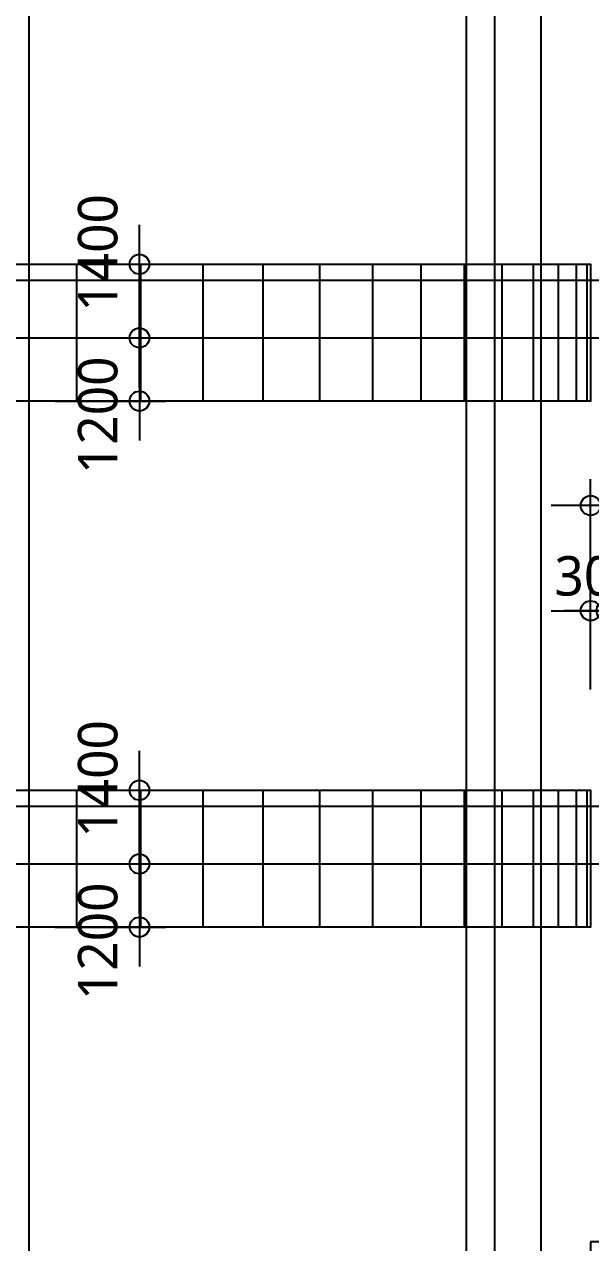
# Model space of a CAD drawing. Header units: millimetres. Extents: x 367092 to 767578, y 396038 to 811791.
# Drawn here: x 613080 to 623842, y 471825 to 494986 of the extents above; entities that cross this region are included whole.
import ezdxf

# ---------------------------------------------------------------- set-up
doc = ezdxf.new("R2010")
doc.units = ezdxf.units.MM
doc.header["$LTSCALE"] = 100
doc.header["$MEASUREMENT"] = 0
doc.header["$PDSIZE"] = -10
doc.layers.get('0').update_dxf_attribs({"linetype": 'CONTINUOUS'})
doc.layers.get('Defpoints').update_dxf_attribs({"color": 171, "linetype": 'CONTINUOUS'})
for name, color, linetype in [('cen', 14, 'CONTINUOUS'), ('CON', 2, 'CONTINUOUS'), ('ELE-6', 8, 'CONTINUOUS'), ('ELE-6 (251)', 251, 'CONTINUOUS'), ('HAT-252', 252, 'CONTINUOUS'), ('NDIM', 7, 'CONTINUOUS'), ('SASAC 도면번호', 6, 'CONTINUOUS')]:
    doc.layers.add(name, color=color, linetype=linetype)
doc.styles.add('CGS', font='cgse', dxfattribs={"bigfont": 'cgs'})
doc.styles.add('나눔바른고딕', font='NanumBarunGothic.ttf')
doc.dimstyles.new('NDIM 1200', dxfattribs={"dimscale": 500, "dimtxt": 3, "dimasz": 1, "dimexe": 2, "dimexo": 2, "dimgap": 1, "dimtad": 1, "dimdec": 0, "dimdsep": 46, "dimtxsty": 'CGS', "dimblk": 'DOT0', "dimcen": 1, "dimdle": 8, "dimclrd": 2, "dimclre": 2, "dimclrt": 2, "dimadec": 0, "dimazin": 0, "dimtfac": 1, "dimtdec": 0, "dimtix": 1, "dimtmove": 2, "dimatfit": 3, "dimldrblk": 'DOT0', "dimfxl": 1, "dimtolj": 1, "dimtzin": 0, "dimlwd": -1, "dimlwe": -1, "dimarcsym": 0})

# ---------------------------------------------------------------- blocks, each defined once
blk = doc.blocks.new('횡단면 난간입면')
at = {"ltscale": 10000}
for points in [[(34000, 27700), (23000, 27700), (21773, 27665), (20556, 27578), (19371, 27443), (18231, 27265), (17151, 27053), (16145, 26815), (15225, 26564), (14403, 26310), (13688, 26068), (13091, 25849), (12619, 25665), (12277, 25526), (12070, 25439), (12000, 25409), (12000, 28009), (12070, 28039), (12277, 28126), (12619, 28265), (13091, 28449), (13688, 28668), (14403, 28910), (15225, 29164), (16145, 29415), (17151, 29653), (18231, 29865), (19371, 30043), (20556, 30178), (21773, 30265), (23000, 30300), (34000, 30300)], [(34000, 17700), (23000, 17700), (21773, 17665), (20556, 17578), (19371, 17443), (18231, 17265), (17151, 17053), (16145, 16815), (15225, 16564), (14403, 16310), (13688, 16068), (13091, 15849), (12619, 15665), (12277, 15526), (12070, 15439), (12000, 15409), (12000, 18009), (12070, 18039), (12277, 18126), (12619, 18265), (13091, 18449), (13688, 18668), (14403, 18910), (15225, 19164), (16145, 19415), (17151, 19653), (18231, 19865), (19371, 20043), (20556, 20178), (21773, 20265), (23000, 20300), (34000, 20300)]]:
    blk.add_wipeout(points, dxfattribs=at).dxf.layer = 'ELE-6 (251)'
at = {"layer": 'ELE-6 (251)', "ltscale": 10000}
for points in [[(12000, 28009, -0.099627), (23000, 30300), (34000, 30300), (34000, 27700), (23000, 27700, 0.099627), (12000, 25409), (12000, 28009)], [(12000, 18009, -0.099627), (23000, 20300), (34000, 20300), (34000, 17700), (23000, 17700, 0.099627), (12000, 15409), (12000, 18009)]]:
    blk.add_lwpolyline(points, format="xyb", dxfattribs=at)
at = {"layer": 'HAT-252', "ltscale": 10000}
for p, q in [((24227, 30282), (24227, 27700)), ((25444, 30300), (25444, 27700)), ((26629, 30300), (26629, 27700)), ((27769, 30300), (27769, 27700)), ((28849, 30300), (28849, 27700)), ((29855, 30300), (29855, 27700)), ((30775, 30300), (30775, 27700)), ((31597, 30300), (31597, 27700)), ((32312, 30300), (32312, 27700)), ((32909, 30300), (32909, 27700)), ((33381, 30300), (33381, 27700)), ((33723, 30300), (33723, 27700)), ((33930, 30300), (33930, 27700)), ((24227, 20282), (24227, 17700)), ((25444, 20300), (25444, 17700)), ((26629, 20300), (26629, 17700)), ((27769, 20300), (27769, 17700)), ((28849, 20300), (28849, 17700)), ((29855, 20300), (29855, 17700)), ((30775, 20300), (30775, 17700)), ((31597, 20300), (31597, 17700)), ((32312, 20300), (32312, 17700)), ((32909, 20300), (32909, 17700)), ((33381, 20300), (33381, 17700)), ((33723, 20300), (33723, 17700)), ((33930, 20300), (33930, 17700))]:
    blk.add_line(p, q, dxfattribs=at)
blk = doc.blocks.new('DOT0')
blk.add_line((-3, 0), (3, 0))
at = {"color": 6}
blk.add_circle((0, 0), 0.75, dxfattribs=at)
blk = doc.blocks.new('*D277')
at = {"layer": 'Defpoints', "color": 0, "ltscale": 0.4, "transparency": 16777216}
for p in [(636342, 485838), (623842, 481838), (636342, 481838)]:
    blk.add_point(p, dxfattribs=at)
at = {"layer": 'NDIM', "ltscale": 0.4, "transparency": 16777216}
for p, q in [((623842, 482338), (623842, 486338)), ((636342, 482338), (636342, 486338)), ((624092, 485838), (636092, 485838))]:
    blk.add_line(p, q, dxfattribs=at)
at = {"layer": 'NDIM', "ltscale": 0.4, "transparency": 16777216, "xscale": 250, "yscale": 250, "zscale": 250, "rotation": 180}
blk.add_blockref('DOT0', (623842, 485838), dxfattribs=at)
at = {"layer": 'NDIM', "ltscale": 0.4, "transparency": 16777216, "xscale": 250, "yscale": 250, "zscale": 250}
blk.add_blockref('DOT0', (636342, 485838), dxfattribs=at)
at = {"layer": 'NDIM', "ltscale": 0.4, "transparency": 16777216, "insert": (630092, 486495), "char_height": 750, "attachment_point": 5, "style": '나눔바른고딕'}
blk.add_mtext('\\A1;12500', dxfattribs=at)
blk = doc.blocks.new('*D278')
at = {"layer": 'Defpoints', "color": 0, "ltscale": 0.4, "transparency": 16777216}
for p in [(624142, 483838), (623842, 481838), (624142, 481838)]:
    blk.add_point(p, dxfattribs=at)
at = {"layer": 'NDIM', "ltscale": 0.4, "transparency": 16777216}
for p, q in [((623842, 482338), (623842, 484338)), ((624142, 482338), (624142, 484338)), ((623592, 483838), (623342, 483838)), ((623842, 483838), (624142, 483838)), ((624392, 483838), (624642, 483838))]:
    blk.add_line(p, q, dxfattribs=at)
at = {"layer": 'NDIM', "ltscale": 0.4, "transparency": 16777216, "xscale": 250, "yscale": 250, "zscale": 250}
blk.add_blockref('DOT0', (623842, 483838), dxfattribs=at)
at = {"layer": 'NDIM', "ltscale": 0.4, "transparency": 16777216, "xscale": 250, "yscale": 250, "zscale": 250, "rotation": 180}
blk.add_blockref('DOT0', (624142, 483838), dxfattribs=at)
at = {"layer": 'NDIM', "ltscale": 0.4, "transparency": 16777216, "insert": (623992, 484496), "char_height": 750, "attachment_point": 5, "style": '나눔바른고딕'}
blk.add_mtext('\\A1;300', dxfattribs=at)
blk = doc.blocks.new('*D279')
at = {"layer": 'Defpoints', "color": 0, "ltscale": 0.4, "transparency": 16777216}
for p in [(636042, 483838), (624142, 481838), (636042, 481838)]:
    blk.add_point(p, dxfattribs=at)
at = {"layer": 'NDIM', "ltscale": 0.4, "transparency": 16777216}
for p, q in [((624142, 482338), (624142, 484338)), ((636042, 482338), (636042, 484338)), ((624392, 483838), (635792, 483838))]:
    blk.add_line(p, q, dxfattribs=at)
at = {"layer": 'NDIM', "ltscale": 0.4, "transparency": 16777216, "xscale": 250, "yscale": 250, "zscale": 250, "rotation": 180}
blk.add_blockref('DOT0', (624142, 483838), dxfattribs=at)
at = {"layer": 'NDIM', "ltscale": 0.4, "transparency": 16777216, "xscale": 250, "yscale": 250, "zscale": 250}
blk.add_blockref('DOT0', (636042, 483838), dxfattribs=at)
at = {"layer": 'NDIM', "ltscale": 0.4, "transparency": 16777216, "insert": (630092, 484496), "char_height": 750, "attachment_point": 5, "style": '나눔바른고딕'}
blk.add_mtext('\\A1;11900', dxfattribs=at)
blk = doc.blocks.new('*D451')
at = {"layer": 'Defpoints', "color": 0, "ltscale": 0.4, "transparency": 16777216}
for p in [(613167, 479025), (615267, 479025), (613167, 477825)]:
    blk.add_point(p, dxfattribs=at)
at = {"layer": 'NDIM', "ltscale": 0.4, "transparency": 16777216}
for p, q in [((613667, 479025), (615767, 479025)), ((615267, 478075), (615267, 478775)), ((613667, 477825), (615767, 477825))]:
    blk.add_line(p, q, dxfattribs=at)
at = {"layer": 'NDIM', "ltscale": 0.4, "transparency": 16777216, "xscale": 250, "yscale": 250, "zscale": 250}
for p, rotation in [((615267, 479025), 90), ((615267, 477825), 270)]:
    blk.add_blockref('DOT0', p, dxfattribs=dict(at, rotation=rotation))
at = {"layer": 'NDIM', "ltscale": 0.4, "transparency": 16777216, "insert": (614478, 477554), "char_height": 750, "attachment_point": 5, "rotation": 90, "style": '나눔바른고딕'}
blk.add_mtext('\\A1;1200', dxfattribs=at)
blk = doc.blocks.new('*D452')
at = {"layer": 'Defpoints', "color": 0, "ltscale": 0.4, "transparency": 16777216}
for p in [(613167, 480425), (615267, 480425), (613167, 479025)]:
    blk.add_point(p, dxfattribs=at)
at = {"layer": 'NDIM', "ltscale": 0.4, "transparency": 16777216}
for p, q in [((613667, 480425), (615767, 480425)), ((615267, 479275), (615267, 480175)), ((613667, 479025), (615767, 479025))]:
    blk.add_line(p, q, dxfattribs=at)
at = {"layer": 'NDIM', "ltscale": 0.4, "transparency": 16777216, "xscale": 250, "yscale": 250, "zscale": 250}
for p, rotation in [((615267, 480425), 90), ((615267, 479025), 270)]:
    blk.add_blockref('DOT0', p, dxfattribs=dict(at, rotation=rotation))
at = {"layer": 'NDIM', "ltscale": 0.4, "transparency": 16777216, "insert": (614478, 480642), "char_height": 750, "attachment_point": 5, "rotation": 90, "style": '나눔바른고딕'}
blk.add_mtext('\\A1;1400', dxfattribs=at)
blk = doc.blocks.new('*D453')
at = {"layer": 'Defpoints', "color": 0, "ltscale": 0.4, "transparency": 16777216}
for p in [(613167, 489025), (615267, 489025), (613167, 487825)]:
    blk.add_point(p, dxfattribs=at)
at = {"layer": 'NDIM', "ltscale": 0.4, "transparency": 16777216}
for p, q in [((613667, 489025), (615767, 489025)), ((615267, 488075), (615267, 488775)), ((613667, 487825), (615767, 487825))]:
    blk.add_line(p, q, dxfattribs=at)
at = {"layer": 'NDIM', "ltscale": 0.4, "transparency": 16777216, "xscale": 250, "yscale": 250, "zscale": 250}
for p, rotation in [((615267, 489025), 90), ((615267, 487825), 270)]:
    blk.add_blockref('DOT0', p, dxfattribs=dict(at, rotation=rotation))
at = {"layer": 'NDIM', "ltscale": 0.4, "transparency": 16777216, "insert": (614478, 487554), "char_height": 750, "attachment_point": 5, "rotation": 90, "style": '나눔바른고딕'}
blk.add_mtext('\\A1;1200', dxfattribs=at)
blk = doc.blocks.new('*D454')
at = {"layer": 'Defpoints', "color": 0, "ltscale": 0.4, "transparency": 16777216}
for p in [(613167, 490425), (615267, 490425), (613167, 489025)]:
    blk.add_point(p, dxfattribs=at)
at = {"layer": 'NDIM', "ltscale": 0.4, "transparency": 16777216}
for p, q in [((613667, 490425), (615767, 490425)), ((615267, 489275), (615267, 490175)), ((613667, 489025), (615767, 489025))]:
    blk.add_line(p, q, dxfattribs=at)
at = {"layer": 'NDIM', "ltscale": 0.4, "transparency": 16777216, "xscale": 250, "yscale": 250, "zscale": 250}
for p, rotation in [((615267, 490425), 90), ((615267, 489025), 270)]:
    blk.add_blockref('DOT0', p, dxfattribs=dict(at, rotation=rotation))
at = {"layer": 'NDIM', "ltscale": 0.4, "transparency": 16777216, "insert": (614478, 490642), "char_height": 750, "attachment_point": 5, "rotation": 90, "style": '나눔바른고딕'}
blk.add_mtext('\\A1;1400', dxfattribs=at)

msp = doc.modelspace()

# ---------------------------------------------------------------- block references
at = {"layer": 'SASAC 도면번호'}
msp.add_blockref('횡단면 난간입면', (589841.8, 460124.8), dxfattribs=at)

# ---------------------------------------------------------------- next in the draw order: linework, layer by layer
at = {"layer": 'cen', "ltscale": 5}
for p, q in [((586841.8, 490124.8), (642841.8, 490124.8)), ((586841.8, 489024.8), (637341.8, 489024.8)), ((586841.8, 480124.8), (642841.8, 480124.8)), ((586841.8, 479024.8), (637341.8, 479024.8))]:
    msp.add_line(p, q, dxfattribs=at)
at = {"layer": 'CON', "ltscale": 0.1}
msp.add_lwpolyline([(623841.8, 471837.8), (623841.8, 469237.8), (624141.8, 469237.8), (624141.8, 469487.8), (624241.8, 469487.8), (624241.8, 470087.8), (635941.8, 470087.8), (635941.8, 469487.8), (636041.8, 469487.8), (636041.8, 469237.8), (636341.8, 469237.8), (636341.8, 471837.8), (636041.8, 471837.8), (636041.8, 470287.8), (624141.8, 470287.8), (624141.8, 471837.8)], close=True, dxfattribs=at)
at = {"layer": 'ELE-6', "ltscale": 10000}
for p, q in [((621475.8, 508679.7), (621475.8, 459174.8)), ((622017.5, 508726), (622017.5, 459174.8)), ((622896, 508801.1), (622896, 459174.8)), ((613166.8, 507969), (613166.8, 459174.8))]:
    msp.add_line(p, q, dxfattribs=at)

# ---------------------------------------------------------------- next in the draw order: dimensions: what is measured, and where the dimension line sits
at = {"layer": 'NDIM', "ltscale": 0.4}
for base, p1, p2, picture, middle in [((615266.8, 490424.8), (613166.8, 489024.8), (613166.8, 490424.8), '*D454', (614478.1, 490641.9)), ((615266.8, 489024.8), (613166.8, 487824.8), (613166.8, 489024.8), '*D453', (614478.1, 487554.2)), ((615266.8, 480424.8), (613166.8, 479024.8), (613166.8, 480424.8), '*D452', (614478.1, 480641.9)), ((615266.8, 479024.8), (613166.8, 477824.8), (613166.8, 479024.8), '*D451', (614478.1, 477554.2))]:
    dim = msp.add_linear_dim(base=base, p1=p1, p2=p2, angle=90, dimstyle='NDIM 1200', override={"dimscale": 250, "dimtxsty": '나눔바른고딕', "dimclrd": 256, "dimclre": 256, "dimclrt": 256}, dxfattribs=at)
    dim.commit()
    dim.dimension.update_dxf_attribs({"geometry": picture, "text_midpoint": middle, "dimtype": 160})
for base, p1, p2, picture, middle in [((636341.8, 485837.8), (623841.8, 481837.8), (636341.8, 481837.8), '*D277', (630091.8, 486495)), ((624141.8, 483837.8), (623841.8, 481837.8), (624141.8, 481837.8), '*D278', (623991.8, 484495.5)), ((636041.8, 483837.8), (624141.8, 481837.8), (636041.8, 481837.8), '*D279', (630091.8, 484495.5))]:
    dim = msp.add_linear_dim(base=base, p1=p1, p2=p2, dimstyle='NDIM 1200', override={"dimscale": 250, "dimtxsty": '나눔바른고딕', "dimclrd": 256, "dimclre": 256, "dimclrt": 256}, dxfattribs=at)
    dim.commit()
    dim.dimension.update_dxf_attribs({"geometry": picture, "text_midpoint": middle})

doc.saveas('drawing.dxf')
